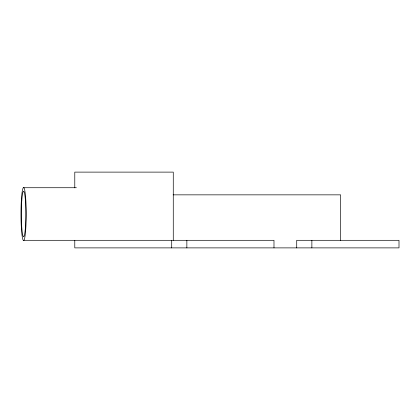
<?xml version="1.0" encoding="UTF-8"?>
<svg xmlns="http://www.w3.org/2000/svg" width="420" height="420" viewBox="0 0 420 420"><rect width="100%" height="100%" fill="white"/><g stroke="black" fill="none" stroke-linecap="round" stroke-linejoin="round"><path stroke-width="0.63" d="M23.252 187.724L76.388 187.724M173.124 194.849L340.625 194.849L340.625 240.681M23.252 240.308A26.518 2.62 90 0 0 26.014 203.868A26.518 2.62 90 0 0 21.52 197.873A26.518 2.62 90 0 0 23.252 240.308L273.987 240.308L273.987 247.884M311.871 240.308L311.871 247.884M296.719 247.884L296.719 240.308L399 240.308L399 247.884L74.781 247.884L74.781 240.308M186.858 240.308L186.858 247.884M173.271 240.308L173.271 172.116L74.781 172.116L74.781 187.856M171.707 240.308L171.707 247.884M21.814 200.177A22.727 2.242 90 0 0 23.305 236.549A22.727 2.242 90 0 0 25.667 205.317A22.727 2.242 90 0 0 21.814 200.177"/></g></svg>
